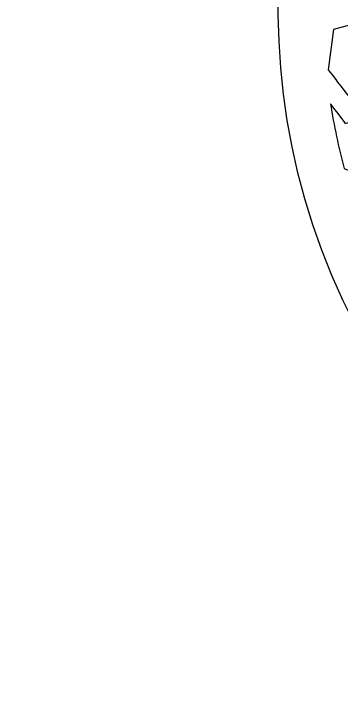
# Model space of a CAD drawing. Header units: millimetres. Extents: x -69 to 66, y -50 to 50.
# Drawn here: x -68.78 to -45.59, y -50.49 to -0.94 of the extents above; entities that cross this region are included whole.
import ezdxf

# ---------------------------------------------------------------- set-up
doc = ezdxf.new("R2010")
doc.units = ezdxf.units.MM
doc.header["$MEASUREMENT"] = 0
doc.layers.add('layer 1', color=7, linetype='Continuous')

msp = doc.modelspace()

# ---------------------------------------------------------------- linework, layer by layer
at = {"layer": 'layer 1', "color": 250}
for points, knots in [([(36.2073, 34.5736), (26.9399, 44.2997), (13.8345, 50.2377), (-0.556, 50.0789), (-0.556, 50.0789), (-47.7627, 49.5589), (-68.7847, -11.4053), (-29.581, -40.2291), (-29.581, -40.2291), (-20.2448, -47.092), (-8.8699, -50.487), (2.8152, -49.8401), (2.8152, -49.8401), (44.4592, -47.5316), (66.2213, 3.0847), (36.2073, 34.5736)], [0, 0, 0, 0, 0.2, 0.2, 0.2, 0.2, 0.4, 0.4, 0.4, 0.4, 0.6, 0.6, 0.6, 0.6, 1, 1, 1, 1]), ([(-40.9566, -0.6262), (-38.5676, -1.2661), (-39.6435, -0.9779), (-35.8244, -2.0013), (-35.8244, -2.0013), (-35.8244, -2.0013), (-39.5917, -5.769), (-39.5917, -5.769), (-39.5917, -5.769), (-41.3465, -6.2389), (-43.0571, -6.6975), (-44.8131, -7.1677), (-44.8131, -7.1677), (-45.9652, -5.6755), (-45.565, -6.1951), (-46.5647, -4.8923), (-46.5647, -4.8923), (-46.5647, -4.8923), (-46.1877, -2.0278), (-46.1877, -2.0278), (-46.1877, -2.0278), (-46.1877, -2.0278), (-40.9566, -0.6262), (-40.9566, -0.6262)], [0, 0, 0, 0, 0.1428571, 0.1428571, 0.1428571, 0.1428571, 0.2857143, 0.2857143, 0.2857143, 0.2857143, 0.4285714, 0.4285714, 0.4285714, 0.4285714, 0.5714286, 0.5714286, 0.5714286, 0.5714286, 0.7142857, 0.7142857, 0.7142857, 0.7142857, 1, 1, 1, 1]), ([(-43.3638, -12.7399), (-43.3638, -12.7399), (-45.4399, -11.8801), (-45.4399, -11.8801), (-45.4399, -11.8801), (-45.8354, -10.3784), (-46.1584, -8.8477), (-46.4047, -7.2916), (-46.4047, -7.2916), (-46.4023, -7.2947), (-45.3391, -8.6801), (-45.3366, -8.6833), (-45.3366, -8.6833), (-45.3366, -8.6833), (-45.3315, -8.6822), (-45.3315, -8.6822), (-45.3315, -8.6822), (-45.3315, -8.6822), (-45.3195, -8.6977), (-45.3195, -8.6977), (-45.3195, -8.6977), (-45.3195, -8.6977), (-41.4966, -7.6736), (-41.4966, -7.6736), (-41.4966, -7.6736), (-41.4966, -7.6736), (-44.3005, -10.4775), (-44.3005, -10.4775), (-44.3005, -10.4775), (-44.3005, -10.4775), (-43.3638, -12.7399), (-43.3638, -12.7399)], [0, 0, 0, 0, 0.1111111, 0.1111111, 0.1111111, 0.1111111, 0.2222222, 0.2222222, 0.2222222, 0.2222222, 0.3333333, 0.3333333, 0.3333333, 0.3333333, 0.4444444, 0.4444444, 0.4444444, 0.4444444, 0.5555556, 0.5555556, 0.5555556, 0.5555556, 0.6666667, 0.6666667, 0.6666667, 0.6666667, 0.7777778, 0.7777778, 0.7777778, 0.7777778, 1, 1, 1, 1])]:
    msp.add_open_spline(points, degree=3, knots=knots, dxfattribs=at)

doc.saveas('drawing.dxf')
